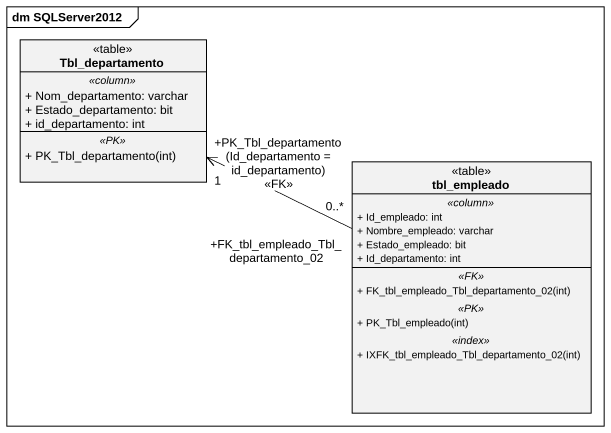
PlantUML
@startuml
mainframe dm SQLServer2012
hide circle
hide empty members
skinparam classAttributeIconSize 0
class Tbl_departamento <<table>> {
  .. <<column>> ..
  + Nom_departamento: varchar
  + Estado_departamento: bit
  + id_departamento: int
  .. <<PK>> ..
  + PK_Tbl_departamento(int)
}
class tbl_empleado <<table>> {
  .. <<column>> ..
  + Id_empleado: int
  + Nombre_empleado: varchar
  + Estado_empleado: bit
  + Id_departamento: int
  .. <<FK>> ..
  + FK_tbl_empleado_Tbl_departamento_02(int)
  .. <<PK>> ..
  + PK_Tbl_empleado(int)
  .. <<index>> ..
  + IXFK_tbl_empleado_Tbl_departamento_02(int)
}
tbl_empleado "+FK_tbl_empleado_Tbl_departamento_02\n0..*" -left-> "+PK_Tbl_departamento\n1" Tbl_departamento : (Id_departamento = id_departamento)\n<<FK>>
@enduml
